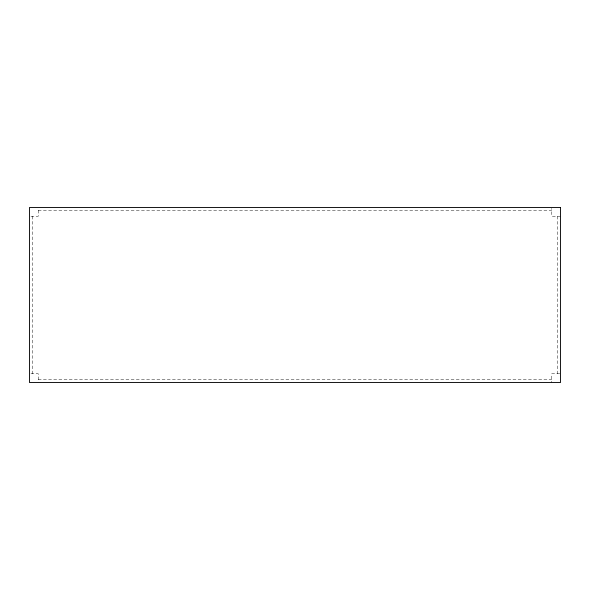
<?xml version="1.0" encoding="UTF-8"?>
<svg xmlns="http://www.w3.org/2000/svg" width="590" height="590" viewBox="0 0 590 590"><rect width="100%" height="100%" fill="white"/><g stroke="black" fill="none" stroke-linecap="round" stroke-linejoin="round"><path stroke-width="0.44" stroke-dasharray="2.95 2.21" d="M38.254 210.387L551.746 210.387M30.96 216.228L38.254 216.228L38.254 208.351M560.5 216.228L551.746 216.228L551.746 208.351M30.96 373.772L38.254 373.772L38.254 381.649M559.77 373.772L551.746 373.772L551.746 382.526M38.254 379.613L551.746 379.613M557.58 216.228L557.58 373.772M32.421 216.228L32.421 373.772"/><path stroke-width="0.89" d="M560.5 207.474L29.5 207.474L29.5 382.526L560.5 382.526L560.5 207.474"/></g></svg>
